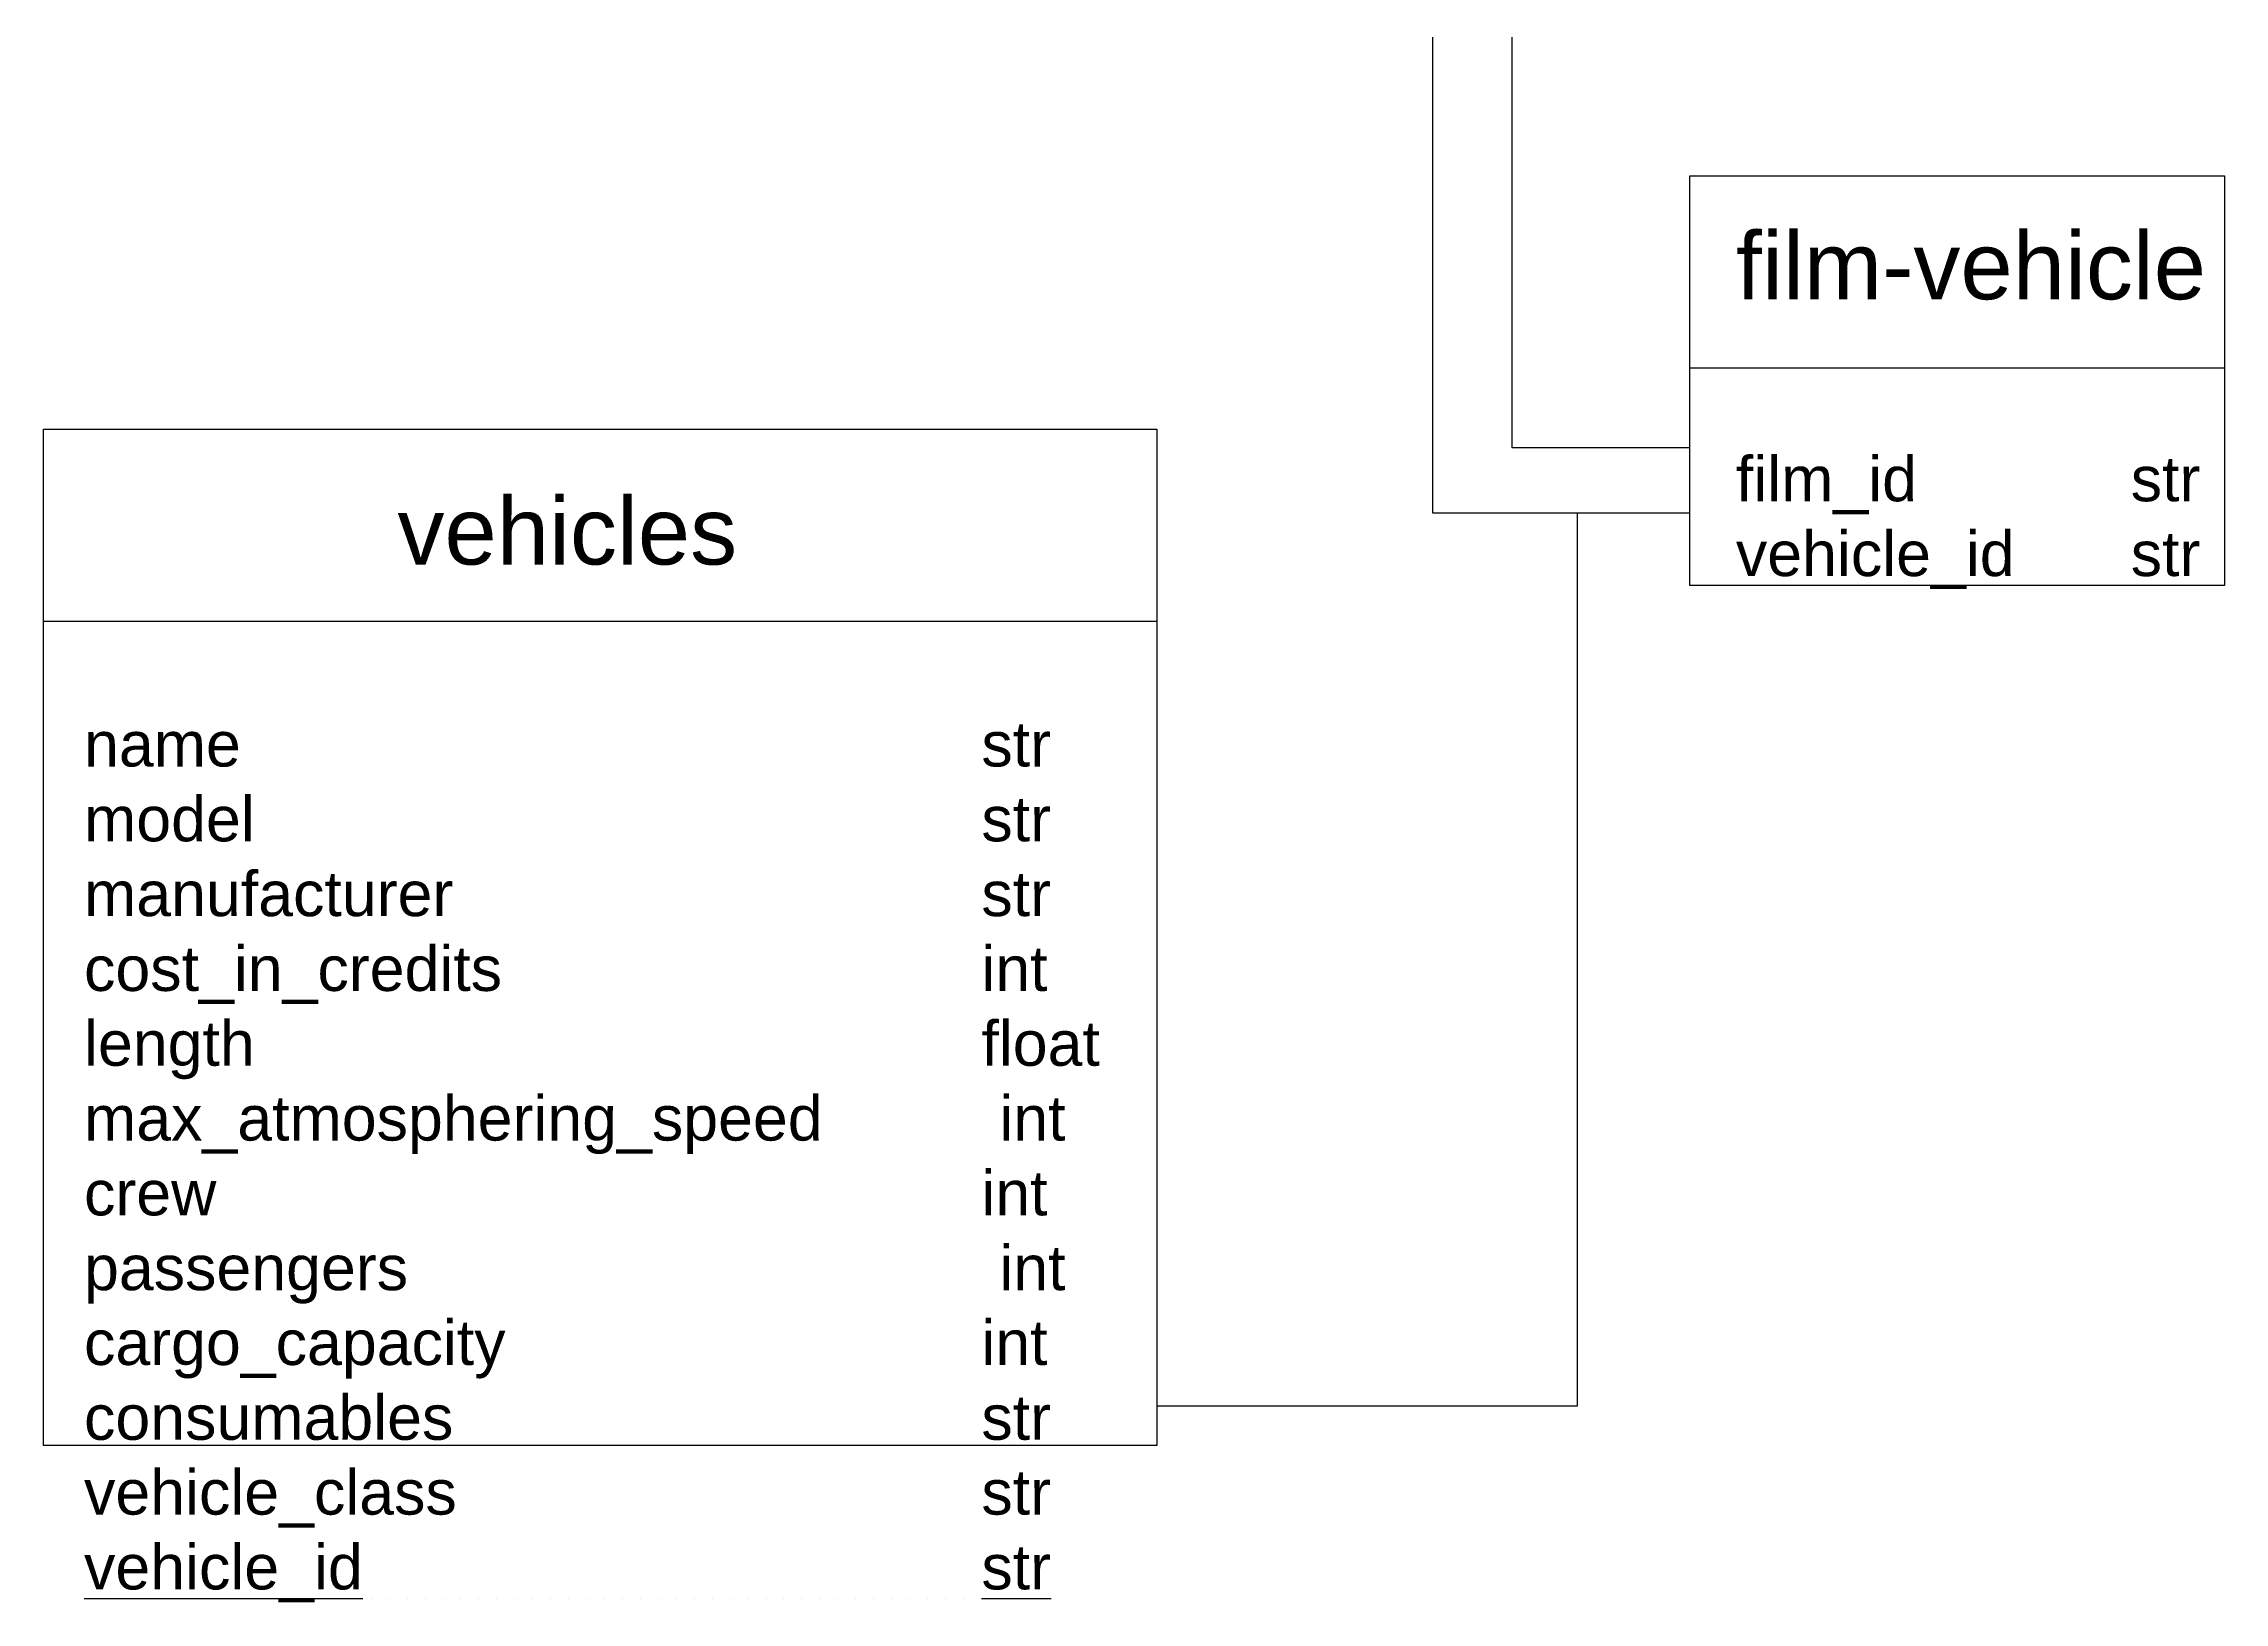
# Model space of a CAD drawing. Header units: inches. Extents: x 101 to 323, y 11 to 182.
# Drawn here: x 108.5 to 205.7, y 12.5 to 82 of the extents above; entities that cross this region are included whole.
import ezdxf

# ---------------------------------------------------------------- set-up
doc = ezdxf.new("R2010")
doc.units = ezdxf.units.IN
doc.header["$MEASUREMENT"] = 0
doc.styles.get("Standard").update_dxf_attribs({"font": 'arial.ttf'})

msp = doc.modelspace()

# ---------------------------------------------------------------- linework, layer by layer
at = {"color": 5}
for p, q in [((173.973, 63.983), (173.973, 128.811)), ((181.887, 63.983), (173.973, 63.983))]:
    msp.add_line(p, q, dxfattribs=at)
for p, q in [((170.428, 61.059), (170.428, 87.021)), ((181.887, 61.059), (170.428, 61.059)), ((176.872, 61.059), (176.872, 21.274)), ((176.872, 21.274), (158.125, 21.274))]:
    msp.add_line(p, q)
for points in [[(181.887, 76.094), (205.718, 76.094), (205.718, 57.847), (181.887, 57.847)], [(181.887, 76.094), (205.718, 76.094), (205.718, 67.522), (181.887, 67.522)], [(108.51, 64.807), (158.125, 64.807), (158.125, 19.511), (108.51, 19.511)], [(108.51, 64.807), (158.125, 64.807), (158.125, 56.236), (108.51, 56.236)]]:
    msp.add_lwpolyline(points, close=True)

# ---------------------------------------------------------------- texts
at = {"char_height": 0.2, "attachment_point": 1}
for s, width, insert in [('{\\H15x;film-vehicle\\P\\P\\H0.66667x;film_id^I^I^I^I^I^I^I^I^I^I^I^Istr\\Pvehicle_id^I^I^I^I^I^I^Istr}', 56.63835, (183.944, 73.598)), ('{\\H15x;            vehicles\\P\\P\\H0.66667x;name^I^I^I^I^I^I^I^I^I^I^I^I^I^I^I^I^I^I^I^I^I^I^I^I^I^I^I^I^I^I^I^I^I^I^I^I^I^I^I^I^I^Istr\\Pmodel^I^I^I^I^I^I^I^I^I^I^I^I^I^I^I^I^I^I^I^I^I^I^I^I^I^I^I^I^I^I^I^I^I^I^I^I^I^I^I^I^Istr\\Pmanufacturer^I^I^I^I^I^I^I^I^I^I^I^I^I^I^I^I^I^I^I^I^I^I^I^I^I^I^I^I^I^Istr\\Pcost_in_credits^I^I^I^I^I^I^I^I^I^I^I^I^I^I^I^I^I^I^I^I^I^I^I^I^I^I^Iint\\Plength^I^I^I^I^I^I^I^I^I^I^I^I^I^I^I^I^I^I^I^I^I^I^I^I^I^I^I^I^I^I^I^I^I^I^I^I^I^I^I^I^Ifloat\\Pmax_atmosphering_speed^I^I^I^I^I^I^I^I^I^Iint\\Pcrew^I^I^I^I^I^I^I^I^I^I^I^I^I^I^I^I^I^I^I^I^I^I^I^I^I^I^I^I^I^I^I^I^I^I^I^I^I^I^I^I^I^I^Iint\\Ppassengers^I^I^I^I^I^I^I^I^I^I^I^I^I^I^I^I^I^I^I^I^I^I^I^I^I^I^I^I^I^I^I^I^Iint\\Pcargo_capacity^I^I^I^I^I^I^I^I^I^I^I^I^I^I^I^I^I^I^I^I^I^I^I^I^I^I^Iint\\Pconsumables^I^I^I^I^I^I^I^I^I^I^I^I^I^I^I^I^I^I^I^I^I^I^I   ^I^I^I^I^Istr\\Pvehicle_class^I^I^I^I^I^I^I^I^I^I^I^I^I^I^I^I^I^I^I^I^I^I^I^I^I^I^I^I^I^Istr\\P\\Lvehicle_id^I^I^I^I^I^I^I^I^I^I^I^I^I^I^I^I^I^I^I^I^I^I^I^I^I^I^I^I^I^I^I^I^I^I^Istr}', 85.51841, (110.312, 61.777))]:
    msp.add_mtext_dynamic_manual_height_columns(s, width=width, gutter_width=1, heights=[0], dxfattribs=dict(at, insert=insert))

doc.saveas('drawing.dxf')
